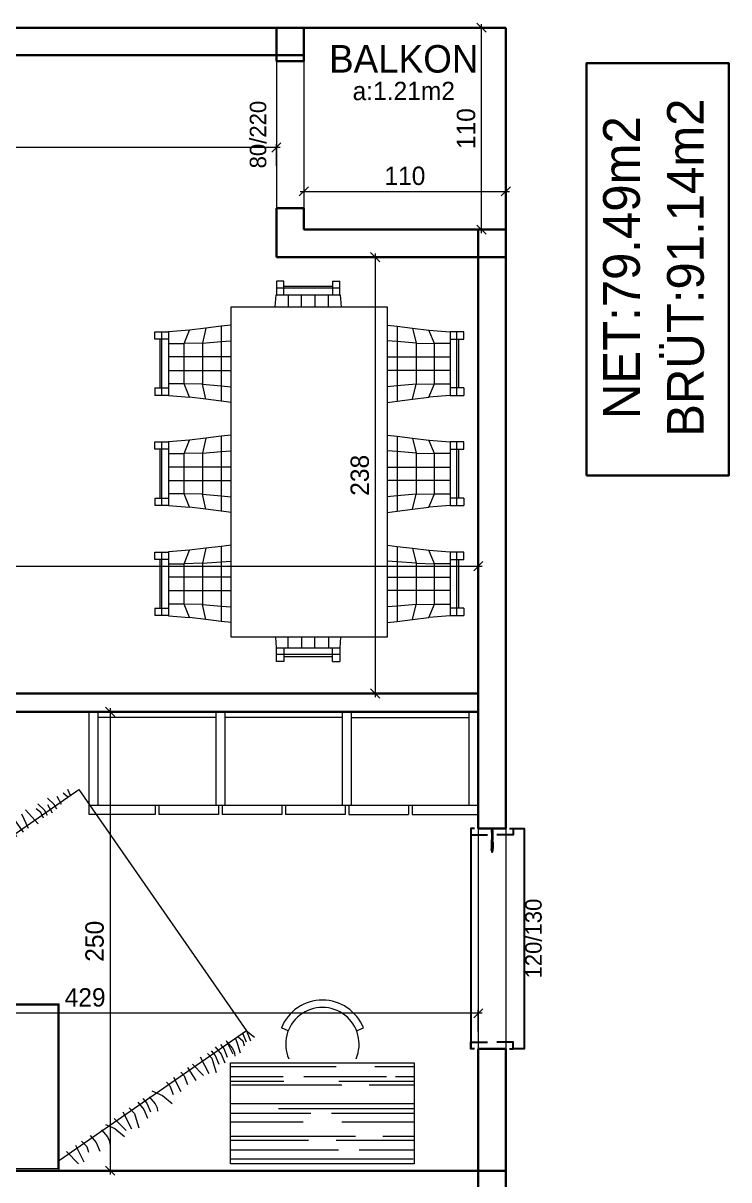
# Model space of a CAD drawing. Header units: centimetres. Extents: x 562865 to 1310255, y -148070 to 32737.
# Drawn here: x 622634 to 623019, y 24535 to 25166 of the extents above; entities that cross this region are included whole.
import ezdxf
from ezdxf.enums import TextEntityAlignment as Align

# ---------------------------------------------------------------- set-up
doc = ezdxf.new("R2010")
doc.units = ezdxf.units.CM
doc.header["$LTSCALE"] = 2.5
doc.layers.get('0').update_dxf_attribs({"color": 86})
for name, color, linetype in [('alan', 7, 'Continuous'), ('kapi-yazi', 7, 'Continuous'), ('mahal', 7, 'Continuous'), ('penc-yazi', 7, 'Continuous'), ('pencere', 7, 'Continuous')]:
    doc.layers.add(name, color=color, linetype=linetype)
for name, color, linetype, lineweight in [('DUVAR', 4, 'Continuous', 30), ('duvar-kesim', 7, 'Continuous', 0), ('GÖRÜNÜŞLER', 96, 'Continuous', 25), ('iç ölçü', 106, 'Continuous', 18)]:
    doc.layers.add(name, color=color, linetype=linetype, lineweight=lineweight)
doc.styles.add('PINAR', font='comic.ttf')
doc.dimstyles.new('TEMİZ ÖLÇÜ', dxfattribs={"dimtxt": 10, "dimasz": 5, "dimexe": 1.8, "dimexo": 0.625, "dimgap": 3, "dimtad": 1, "dimdec": 0, "dimrnd": 0.5, "dimzin": 1, "dimdsep": 46, "dimtxsty": 'PINAR', "dimblk": 'OBLIQUE', "dimcen": 0.9, "dimdle": 2, "dimclrd": 256, "dimclre": 256, "dimclrt": 7, "dimadec": 0, "dimazin": 0, "dimtfac": 1, "dimtdec": 0, "dimtofl": 0, "dimtmove": 2, "dimatfit": 2, "dimfxl": 10, "dimfxlon": 1, "dimlwd": -1, "dimlwe": -1, "dimarcsym": 0})

# ---------------------------------------------------------------- blocks, each defined once
blk = doc.blocks.new('_Oblique')
at = {"color": 0, "linetype": 'ByBlock', "lineweight": -2}
blk.add_line((-0.5, -0.5), (0.5, 0.5), dxfattribs=at)
blk = doc.blocks.new('*D1461')
at = {"layer": 'Defpoints', "color": 0}
for p in [(622283.78, 25090.93), (622882.1, 24974.6), (622882.1, 24869.89)]:
    blk.add_point(p, dxfattribs=at)
at = {"layer": 'iç ölçü'}
for p, q in [((622283.78, 24879.89), (622283.78, 24868.09)), ((622882.1, 24879.89), (622882.1, 24868.09)), ((622281.78, 24869.89), (622884.1, 24869.89))]:
    blk.add_line(p, q, dxfattribs=at)
at = {"layer": 'iç ölçü', "linetype": 'ByBlock', "xscale": 5, "yscale": 5, "zscale": 5, "rotation": 180}
blk.add_blockref('_Oblique', (622283.78, 24869.89), dxfattribs=at)
at = {"layer": 'iç ölçü', "linetype": 'ByBlock', "xscale": 5, "yscale": 5, "zscale": 5}
blk.add_blockref('_Oblique', (622882.1, 24869.89), dxfattribs=at)
at = {"layer": 'iç ölçü', "color": 7, "insert": (622582.94, 24878.44), "char_height": 10, "attachment_point": 5, "style": 'PINAR'}
blk.add_mtext('599', dxfattribs=at)
blk = doc.blocks.new('*D1462')
at = {"layer": 'Defpoints', "color": 0}
for p in [(622283.78, 25097.91), (622283.78, 25090.93), (622772.1, 25085.11)]:
    blk.add_point(p, dxfattribs=at)
at = {"layer": 'iç ölçü'}
for p, q in [((622774.1, 25097.91), (622281.78, 25097.91)), ((622283.78, 25091.56), (622283.78, 25099.71)), ((622772.1, 25087.91), (622772.1, 25099.71))]:
    blk.add_line(p, q, dxfattribs=at)
at = {"layer": 'iç ölçü', "linetype": 'ByBlock', "xscale": 5, "yscale": 5, "zscale": 5, "rotation": 180}
blk.add_blockref('_Oblique', (622283.78, 25097.91), dxfattribs=at)
at = {"layer": 'iç ölçü', "linetype": 'ByBlock', "xscale": 5, "yscale": 5, "zscale": 5}
blk.add_blockref('_Oblique', (622772.1, 25097.91), dxfattribs=at)
at = {"layer": 'iç ölçü', "color": 7, "insert": (622527.94, 25106.51), "char_height": 10, "attachment_point": 5, "style": 'PINAR'}
blk.add_mtext('489', dxfattribs=at)
blk = doc.blocks.new('*D1463')
at = {"layer": 'Defpoints', "color": 0}
for p in [(622834.6, 25038.21), (622825.95, 24800.49), (622834.6, 24800.49)]:
    blk.add_point(p, dxfattribs=at)
at = {"layer": 'iç ölçü'}
for p, q in [((622825.95, 25040.21), (622825.95, 24798.49)), ((622833.98, 25038.21), (622824.15, 25038.21)), ((622833.98, 24800.49), (622824.15, 24800.49))]:
    blk.add_line(p, q, dxfattribs=at)
at = {"layer": 'iç ölçü', "linetype": 'ByBlock', "xscale": 5, "yscale": 5, "zscale": 5}
for p, rotation in [((622825.95, 25038.21), 90), ((622825.95, 24800.49), 270)]:
    blk.add_blockref('_Oblique', p, dxfattribs=dict(at, rotation=rotation))
at = {"layer": 'iç ölçü', "color": 7, "insert": (622817.57, 24919.35), "char_height": 10, "attachment_point": 5, "rotation": 90, "style": 'PINAR'}
blk.add_mtext('238', dxfattribs=at)
blk = doc.blocks.new('*D1464')
at = {"layer": 'Defpoints', "color": 0}
for p in [(622646.68, 24790.49), (622646.68, 24540.49), (622681.6, 24540.49)]:
    blk.add_point(p, dxfattribs=at)
at = {"layer": 'iç ölçü'}
for p, q in [((622671.6, 24790.49), (622683.4, 24790.49)), ((622681.6, 24792.49), (622681.6, 24538.49)), ((622671.6, 24540.49), (622683.4, 24540.49))]:
    blk.add_line(p, q, dxfattribs=at)
at = {"layer": 'iç ölçü', "linetype": 'ByBlock', "xscale": 5, "yscale": 5, "zscale": 5}
for p, rotation in [((622681.6, 24790.49), 90), ((622681.6, 24540.49), 270)]:
    blk.add_blockref('_Oblique', p, dxfattribs=dict(at, rotation=rotation))
at = {"layer": 'iç ölçü', "color": 7, "insert": (622673.13, 24665.49), "char_height": 10, "attachment_point": 5, "rotation": 90, "style": 'PINAR'}
blk.add_mtext('250', dxfattribs=at)
blk = doc.blocks.new('*D1465')
at = {"layer": 'Defpoints', "color": 0}
for p in [(622453.78, 24642.54), (622453.78, 24626.25), (622882.1, 24504)]:
    blk.add_point(p, dxfattribs=at)
at = {"layer": 'iç ölçü'}
for p, q in [((622453.78, 24636.25), (622453.78, 24624.45)), ((622884.1, 24626.25), (622451.78, 24626.25)), ((622882.1, 24616.25), (622882.1, 24628.05))]:
    blk.add_line(p, q, dxfattribs=at)
at = {"layer": 'iç ölçü', "linetype": 'ByBlock', "xscale": 5, "yscale": 5, "zscale": 5, "rotation": 180}
blk.add_blockref('_Oblique', (622453.78, 24626.25), dxfattribs=at)
at = {"layer": 'iç ölçü', "linetype": 'ByBlock', "xscale": 5, "yscale": 5, "zscale": 5}
blk.add_blockref('_Oblique', (622882.1, 24626.25), dxfattribs=at)
at = {"layer": 'iç ölçü', "color": 7, "insert": (622667.94, 24634.85), "char_height": 10, "attachment_point": 5, "style": 'PINAR'}
blk.add_mtext('429', dxfattribs=at)
blk = doc.blocks.new('*D1472')
at = {"layer": 'Defpoints', "color": 0}
for p in [(622787.1, 25108.21), (622897.1, 25108.21), (622897.1, 25074.05)]:
    blk.add_point(p, dxfattribs=at)
at = {"layer": 'iç ölçü'}
for p, q in [((622787.1, 25084.05), (622787.1, 25072.25)), ((622897.1, 25084.05), (622897.1, 25072.25)), ((622785.1, 25074.05), (622899.1, 25074.05))]:
    blk.add_line(p, q, dxfattribs=at)
at = {"layer": 'iç ölçü', "linetype": 'ByBlock', "xscale": 5, "yscale": 5, "zscale": 5, "rotation": 180}
blk.add_blockref('_Oblique', (622787.1, 25074.05), dxfattribs=at)
at = {"layer": 'iç ölçü', "linetype": 'ByBlock', "xscale": 5, "yscale": 5, "zscale": 5}
blk.add_blockref('_Oblique', (622897.1, 25074.05), dxfattribs=at)
at = {"layer": 'iç ölçü', "color": 7, "insert": (622842.1, 25082.46), "char_height": 10, "attachment_point": 5, "style": 'PINAR'}
blk.add_mtext('110', dxfattribs=at)
blk = doc.blocks.new('*D1473')
at = {"layer": 'Defpoints', "color": 0}
for p in [(622883.85, 25163.21), (622890.06, 25163.21), (622890.06, 25053.21)]:
    blk.add_point(p, dxfattribs=at)
at = {"layer": 'iç ölçü'}
for p, q in [((622883.85, 25051.21), (622883.85, 25165.21)), ((622889.43, 25163.21), (622882.05, 25163.21)), ((622889.43, 25053.21), (622882.05, 25053.21))]:
    blk.add_line(p, q, dxfattribs=at)
at = {"layer": 'iç ölçü', "linetype": 'ByBlock', "xscale": 5, "yscale": 5, "zscale": 5}
for p, rotation in [((622883.85, 25163.21), 90), ((622883.85, 25053.21), 270)]:
    blk.add_blockref('_Oblique', p, dxfattribs=dict(at, rotation=rotation))
at = {"layer": 'iç ölçü', "color": 7, "insert": (622875.45, 25108.21), "char_height": 10, "attachment_point": 5, "rotation": 90, "style": 'PINAR'}
blk.add_mtext('110', dxfattribs=at)
blk = doc.blocks.new('Yatak-1b')
for p, q in [((-41.84, 200), (-41.84, 162)), ((-3.84, 200), (-41.84, 200)), ((-41.34, 199.5), (-41.34, 162.5)), ((-4.34, 199.5), (-41.34, 199.5)), ((-4.34, 162.5), (-4.34, 199.5)), ((-3.84, 162), (-3.84, 200)), ((91, 200), (0, 200)), ((0, 200), (0, 0)), ((91, 135.49), (91, 200)), ((-3.84, 162), (-41.84, 162)), ((-41.34, 162.5), (-4.34, 162.5)), ((91, 135.49), (91, 0)), ((91, 0), (0, 0))]:
    blk.add_line(p, q)
at = {"color": 33}
for p, q in [((-30.61, 192.93), (-30.61, 200)), ((-38.77, 190.26), (-38.52, 192.73)), ((-38.77, 162), (-38.77, 190.26)), ((-32.82, 181.86), (-30.61, 192.93)), ((-18.26, 190.4), (-18.88, 190.01)), ((-17.64, 190.01), (-18.26, 190.4)), ((-32.82, 162), (-32.82, 181.86)), ((-25.94, 178.05), (-26.6, 162)), ((-11.02, 178.05), (-10.96, 162)), ((-18.88, 166.12), (-18.26, 165.73)), ((-18.26, 165.73), (-17.64, 166.12)), ((0, 160.94), (75.67, 111.85)), ((0, 160.94), (91, 134.01)), ((75.67, 111.85), (89.99, 133.93))]:
    blk.add_line(p, q, dxfattribs=at)
at = {"color": 8}
for p, q in [((0.6, 160.76), (0.6, 0)), ((89.99, 0), (89.99, 133.93)), ((-49.19, 83.08), (-56.71, 89.9)), ((-47.74, 85.17), (-56.13, 89.18)), ((-47.07, 89.15), (-50.79, 90.94)), ((-59.17, 81.3), (-62.11, 85.23)), ((-51.11, 80.31), (-58.63, 87.13)), ((-61.26, 74.95), (-64.74, 78.69)), ((-57.12, 78.8), (-59.17, 81.3)), ((-53.41, 77.01), (-57.12, 78.8)), ((-63.33, 72.44), (-67.89, 74.95)), ((-61.55, 67.53), (-65.89, 69.88)), ((-65.78, 59.22), (-74.17, 63.22)), ((-62.52, 63.9), (-68.03, 64.28)), ((-69.04, 54.26), (-76.67, 61.18)), ((-65.81, 55.34), (-68.75, 59.28)), ((-79.3, 48.99), (-82.78, 52.74)), ((-75.16, 52.84), (-77.21, 55.35)), ((-71.45, 51.06), (-75.16, 52.84)), ((-85.76, 45.75), (-86.51, 47.37)), ((-83.93, 43.92), (-85.76, 45.75)), ((-79.54, 45.15), (-83.02, 48.9)), ((-76.66, 43.57), (-79.54, 45.15)), ((-74.74, 46.49), (-79.3, 48.99)), ((-86.12, 35.9), (-92.56, 38.14)), ((-86.07, 38.32), (-92.51, 40.57)), ((-79.85, 37.9), (-86.07, 38.32)), ((-79.59, 41.57), (-83.93, 43.92)), ((-88.24, 26.9), (-94.75, 32.8)), ((-87.99, 32.08), (-91.46, 35.83)), ((-85.56, 30.75), (-87.99, 32.08)), ((-95.29, 26.97), (-98.24, 30.9)), ((-93.4, 24.29), (-96.88, 28.04)), ((-95.4, 16.61), (-103.17, 20.32)), ((-93.5, 19.33), (-100.38, 24.33)), ((-90.98, 22.96), (-93.4, 24.29)), ((-98.05, 11.36), (-105.67, 18.28)), ((-108.44, 2.66), (-111.92, 6.4)), ((-105.41, 7.93), (-108.89, 11.68)), ((-104.17, 9.94), (-106.21, 12.44)), ((-102.53, 6.35), (-105.41, 7.93)), ((-101.07, 8.45), (-104.17, 9.94)), ((-108.59, -1.33), (-112.93, 1.02)), ((-106.02, 1.32), (-108.44, 2.66)), ((-103.74, 3.58), (-108.3, 6.09)), ((89.99, 0.6), (0, 0.6)), ((-113.47, -6.12), (-116.77, -4.82)), ((-112.66, -4.63), (-114.7, -2.13)), ((80.54, -4), (87.22, -10.46)), ((74.87, -12.16), (77.84, -15.01)), ((77.17, -8.85), (86.18, -13.52)), ((71.74, -16.83), (75.67, -20.23)), ((77.84, -15.01), (80.9, -16.06)), ((68.82, -23.09), (72.54, -26.34)), ((75.67, -20.23), (80.4, -22.19)), ((62.51, -29.95), (69.18, -36.42)), ((65.76, -25.26), (68.03, -30.3)), ((68.03, -30.3), (72.38, -35.55)), ((72.54, -26.34), (74.88, -27.42)), ((74.88, -27.42), (76.67, -27.55)), ((59, -34.74), (68.14, -39.47)), ((53.7, -42.79), (57.63, -46.19)), ((56.83, -38.11), (59.8, -40.97)), ((59.8, -40.97), (62.86, -42.01)), ((62.86, -42.01), (67.57, -43.4)), ((50.78, -49.05), (54.5, -52.29)), ((51.63, -45.6), (54.12, -47.75)), ((54.12, -47.75), (58.84, -49.71)), ((57.63, -46.19), (62.36, -48.14)), ((47.43, -50.57), (49.99, -56.25)), ((49.99, -56.25), (54.34, -61.5)), ((54.5, -52.29), (56.84, -53.37)), ((56.84, -53.37), (58.63, -53.51)), ((40.04, -62.27), (47.84, -66.31)), ((42.72, -58.41), (44.81, -60.22)), ((44.81, -60.22), (49.53, -62.18)), ((37.31, -66.2), (39.4, -68.01)), ((39.4, -68.01), (44.12, -69.97)), ((32.89, -72.56), (39.08, -78.55)), ((34.78, -69.84), (41.86, -74.54)), ((27.22, -80.72), (29.7, -83.1)), ((28.89, -76.87), (38.03, -81.61)), ((22.27, -87.84), (24.36, -89.65)), ((23.59, -84.92), (27.53, -88.32)), ((25.76, -82.82), (28.25, -84.97)), ((28.25, -84.97), (32.97, -86.93)), ((29.7, -83.1), (32.75, -84.15)), ((32.75, -84.15), (37.47, -85.53)), ((20.13, -90.91), (27.33, -94.64)), ((20.67, -91.18), (24.39, -94.43)), ((24.36, -89.65), (29.08, -91.61)), ((24.39, -94.43), (26.74, -95.51)), ((27.53, -88.32), (32.25, -90.28)), ((16.04, -99.92), (20.76, -101.87)), ((17.89, -97.42), (20.25, -100.06)), ((19, -96.14), (22.05, -97.19)), ((20.25, -100.06), (22.93, -100.82)), ((22.05, -97.19), (26.77, -98.57)), ((22.93, -100.82), (23.01, -100.87)), ((26.74, -95.51), (28.52, -95.64)), ((14.74, -101.98), (20.3, -104.23)), ((14.74, -101.98), (18.18, -106.4))]:
    blk.add_line(p, q, dxfattribs=at)
at = {"color": 33}
blk.add_lwpolyline([(0.6, 58.91), (-45.85, 91.2), (-116.64, -10.66), (14.74, -101.98), (85.53, -0.12), (84.49, 0.6)], dxfattribs=at)
for centre, radius, start, end in [((-23.6, 191.24), 15, 154.00852, 174.28557), ((56.8, 185.92), 82.34, 170.15442, 174.01793), ((-94.18, 185.92), 82.75, 5.98206, 9.79577), ((131.89, 178.05), 157.84, 174.01794, 180), ((-5.93, 184.2), 14.19, 155.8434, 169.47569), ((-30.59, 184.2), 14.19, 10.52432, 24.15659), ((-169.27, 178.05), 158.25, 0, 5.98207), ((-66.67, 177.87), 82.89, 349.57411, 10.42589), ((42.35, 412.24), 221.09, 262.85499, 277.14501), ((205.69, 177.87), 136.67, 173.69908, 186.30092), ((45.83, 178.06), 66.38, 175.59963, 180), ((13.83, 180.53), 34.29, 169.47569, 175.59966), ((-50.35, 180.53), 34.29, 4.40038, 10.52429), ((-82.35, 178.06), 66.38, 0, 4.40034), ((45.83, 178.06), 66.38, 180, 184.40034), ((-82.35, 178.06), 66.38, 355.59963, 0), ((13.83, 175.6), 34.29, 184.40038, 190.52429), ((-50.35, 175.6), 34.29, 349.4757, 355.59966), ((-5.93, 171.93), 14.19, 190.5243, 204.1566), ((-30.59, 171.93), 14.19, 335.8434, 349.47569), ((42.35, -94.99), 259.31, 83.91241, 96.08759)]:
    blk.add_arc(centre, radius, start, end, dxfattribs=at)
blk = doc.blocks.new('A$C355D1F9A')
for p, q in [((0, 0), (0, 212)), ((56, 212), (0, 212)), ((51, 212), (51, 0)), ((56, 176), (56, 212)), ((51, 207), (0, 207)), ((3, 143), (3, 207)), ((51, 176), (56, 176)), ((51, 174), (56, 174)), ((56, 141.5), (56, 174)), ((51, 143), (0, 143)), ((51, 141.5), (56, 141.5)), ((51, 139.5), (56, 139.5)), ((56, 139.5), (56, 107)), ((51, 138), (0, 138)), ((3, 138), (3, 74)), ((51, 107), (56, 107)), ((51, 105), (56, 105)), ((56, 105), (56, 72.5)), ((0, 74), (51, 74)), ((51, 72.5), (56, 72.5)), ((51, 70.5), (56, 70.5)), ((56, 70.5), (56, 38)), ((0, 69), (51, 69)), ((3, 69), (3, 5)), ((51, 38), (56, 38)), ((51, 36), (56, 36)), ((56, 36), (56, 0)), ((51, 5), (0, 5)), ((56, 0), (0, 0))]:
    blk.add_line(p, q)
blk = doc.blocks.new('Table-4')
at = {"color": 33}
for p, q in [((-18.61, 72.46), (-22.33, 73.93)), ((18.61, 72.46), (22.33, 73.93)), ((-50, 0), (-50, 55)), ((-50, 55), (50, 55)), ((50, 55), (50, 0)), ((50, 0), (-50, 0))]:
    blk.add_line(p, q, dxfattribs=at)
at = {"color": 8}
for p, q in [((-50, 52.95), (7.5, 52.95)), ((28.5, 52.95), (50, 52.95)), ((-50, 47.4), (-21.3, 47.4)), ((-50, 45), (-21, 45)), ((-10.05, 47.4), (34.95, 47.4)), ((9, 45), (50, 45)), ((39.9, 47.4), (50, 47.4)), ((-49.5, 42.9), (10.5, 42.9)), ((25.5, 42.9), (50, 42.9)), ((-50, 32.85), (50, 32.85)), ((-50, 27.45), (-6.3, 27.45)), ((-24, 30), (50, 30)), ((4.95, 27.45), (49.95, 27.45)), ((-50, 22.8), (-10.5, 22.8)), ((10.5, 22.8), (50, 22.8)), ((-50, 15), (18, 15)), ((-50, 12.75), (-7.5, 12.75)), ((7.5, 12.75), (50, 12.75)), ((33, 15), (50, 15)), ((-50, 7.5), (8.7, 7.5)), ((19.95, 7.5), (50, 7.5)), ((-50, 2.7), (49.5, 2.7))]:
    blk.add_line(p, q, dxfattribs=at)
at = {"color": 33}
blk.add_arc((0, 65.13), 24, 21.5068, 158.4932, dxfattribs=at)
at = {"color": 0}
blk.add_arc((0, 65.13), 20, 336.31075, 203.68925, dxfattribs=at)
blk = doc.blocks.new('fm-win2')
at = {"color": 8, "linetype": 'Continuous'}
for p, q in [((11, 1.4), (11, 0.2)), ((11, 1.4), (54.3, 1.4)), ((11, 0.2), (54.3, 0.2)), ((12, 1.4), (12, 0.2)), ((12.8, 3), (52.5, 3)), ((53.3, 1.4), (53.3, 0.2)), ((54.3, 1.4), (54.3, 0.2)), ((63.9, 0.3), (63.9, -0.9)), ((63.9, 0.3), (103.2, 0.3)), ((64.9, 0.3), (64.9, -0.9)), ((102.2, 0.3), (102.2, -0.9)), ((103.2, 0.3), (103.2, -0.9)), ((12.9, -1.9), (52.3, -1.9)), ((63.9, -0.9), (103.2, -0.9)), ((65.4, -3.3), (101.6, -3.3))]:
    blk.add_line(p, q, dxfattribs=at)
at = {"linetype": 'Continuous'}
for points in [[(7, -1.8), (0, -1.8), (0, 1.8), (7, 1.8)], [(7.5, -1.7), (7.5, -0.1), (7.2, -0.1), (7.2, 0.2), (7.5, 0.2), (7.5, 0.7), (7.2, 0.7), (7.2, 1), (7.5, 1), (7.5, 2), (6.2, 2), (6.2, 2.7), (5.6, 2.7), (5.5, 2), (5.2, 2), (5.4, 3), (12.5, 3), (12.7, 2), (12.4, 2), (12.3, 2.7), (11.7, 2.7), (11.7, 2), (10.5, 2), (10.5, 1), (10.8, 1), (10.8, 0.7), (10.5, 0.7), (10.5, 0.2), (10.8, 0.2), (10.8, -0.1), (10.5, -0.1), (10.5, -1.7), (10.8, -1.7), (10.8, -2), (7.2, -2), (7.2, -1.7)], [(58, 2), (59.2, 2), (59.2, 2.7), (59.8, 2.7), (59.9, 2), (60.2, 2), (60, 3), (52.8, 3), (52.6, 2), (52.9, 2), (53, 2.7), (53.5, 2.7), (53.5, 2), (54.7, 2), (54.7, 1), (54.4, 1), (54.4, 0.7), (54.7, 0.7), (54.7, 0.2), (54.4, 0.2), (54.4, -0.1), (54.7, -0.1), (54.7, -1.7), (54.4, -1.7), (54.4, -2), (58.3, -2), (58.3, -1.7), (58, -1.7), (58, -0.1), (58.3, -0.1), (58.3, 0.2), (58, 0.2), (58, 0.7), (58.3, 0.7), (58.3, 1), (58, 1)], [(63.1, -1.2), (63.1, 0.9), (63.9, 0.9), (63.9, 1.6), (64.4, 1.6), (64.5, 0.9), (64.9, 0.9), (64.7, 1.9), (59.8, 1.9), (59.8, 1.6), (59.9, 1.6), (59.9, 0.8), (59.1, 0.8), (59.1, -0.2), (60.1, -0.2), (60.1, -1.8), (59.1, -1.8), (59.1, -2.3), (57.5, -2.3), (57.5, -3.5), (63.4, -3.5), (63.4, -3.2), (63.1, -3.2), (63.1, -1.4), (63.4, -1.4), (63.4, -1.2)], [(104, -1.4), (103.7, -1.4), (103.7, -1.2), (104, -1.2), (104, 0.9), (103.1, 0.9), (103.1, 1.6), (102.6, 1.6), (102.5, 0.9), (102.2, 0.9), (102.4, 1.9), (107.3, 1.9), (107.3, 1.6), (107.2, 1.6), (107.2, 0.8), (108, 0.8), (108, -0.2), (107, -0.2), (107, -1.8), (108, -1.8), (108, -2.3), (109.5, -2.3), (109.5, -3.5), (103.7, -3.5), (103.7, -3.2), (104, -3.2)], [(109, 0.7), (108.7, 0.7), (108.7, 1), (109, 1), (109, 2), (107.8, 2), (107.8, 2.7), (107.2, 2.7), (107.1, 2), (106.8, 2), (107, 3), (114.4, 3), (114.6, 2), (114.2, 2), (114.1, 2.7), (113.6, 2.7), (113.6, 2), (112.3, 2), (112.3, 1), (112.6, 1), (112.6, 0.7), (112.3, 0.7), (112.3, 0.2), (112.6, 0.2), (112.6, -0.1), (112.3, -0.1), (112.3, -1.7), (112.6, -1.7), (112.6, -2), (108.7, -2), (108.7, -1.7), (109, -1.7), (109, -0.1), (108.7, -0.1), (108.7, 0.2), (109, 0.2)], [(113, -1.8), (120, -1.8), (120, 1.8), (113, 1.8)]]:
    blk.add_lwpolyline(points, close=True, dxfattribs=at)
at = {"color": 8, "linetype": 'Continuous'}
blk.add_lwpolyline([(63.4, 1.9), (65.2, 3.7), (101.8, 3.7), (103.6, 1.9)], dxfattribs=at)
for points in [[(10.9, -1.4), (10.9, -1.9), (12.6, -1.9), (12.6, -0.5), (12.3, -0.5), (12.3, -1), (11.8, -1), (11.8, -0.5), (11.5, -0.5), (11.5, -1.1), (10.7, -1.1), (10.7, -0.5), (10.6, -0.5), (10.6, -1.4)], [(54.3, -1.4), (54.3, -1.9), (52.6, -1.9), (52.6, -0.5), (52.9, -0.5), (52.9, -1), (53.4, -1), (53.4, -0.5), (53.7, -0.5), (53.7, -1.1), (54.5, -1.1), (54.5, -0.5), (54.6, -0.5), (54.6, -1.4)], [(63.2, -2.4), (63.5, -2.4), (63.5, -3.3), (65.2, -3.3), (65.2, -1.6), (64.9, -1.6), (64.9, -2.1), (64.4, -2.1), (64.4, -1.6), (64.1, -1.6), (64.1, -2.1), (63.3, -2.1), (63.3, -1.6), (63.2, -1.6)], [(103.9, -2.4), (103.6, -2.4), (103.6, -3.3), (101.9, -3.3), (101.9, -1.6), (102.2, -1.6), (102.2, -2.1), (102.7, -2.1), (102.7, -1.6), (103, -1.6), (103, -2.1), (103.8, -2.1), (103.8, -1.6), (103.9, -1.6)]]:
    blk.add_lwpolyline(points, close=True, dxfattribs=at)
blk = doc.blocks.new('A$C29BB3DDB')
at = {"color": 33}
for p, q in [((66.2, 207.23), (66.2, 199.8)), ((70.21, 207.23), (66.2, 207.23)), ((100.78, 203.42), (66.2, 203.42)), ((70.21, 199.8), (70.21, 207.23)), ((70.21, 204.47), (96.77, 204.47)), ((96.77, 207.23), (96.77, 199.8)), ((96.77, 207.23), (100.78, 207.23)), ((100.78, 199.8), (100.78, 207.23)), ((66.13, 199.8), (100.91, 199.8)), ((0, 179.59), (7.43, 179.59)), ((0, 175.58), (0, 179.59)), ((3.81, 145.01), (3.81, 179.59)), ((7.43, 179.66), (7.43, 144.88)), ((160.8, 179.66), (160.8, 144.88)), ((168.23, 179.59), (160.8, 179.59)), ((164.41, 145.01), (164.41, 179.59)), ((168.23, 175.58), (168.23, 179.59)), ((7.43, 175.58), (0, 175.58)), ((2.76, 175.58), (2.76, 149.02)), ((160.8, 175.58), (168.23, 175.58)), ((165.46, 175.58), (165.46, 149.02)), ((0, 149.02), (7.43, 149.02)), ((0, 149.02), (0, 145.01)), ((7.43, 145.01), (0, 145.01)), ((168.23, 149.02), (160.8, 149.02)), ((160.8, 145.01), (168.23, 145.01)), ((168.23, 149.02), (168.23, 145.01)), ((0, 119.64), (7.43, 119.64)), ((0, 115.63), (0, 119.64)), ((7.43, 115.63), (0, 115.63)), ((2.76, 115.63), (2.76, 89.07)), ((3.81, 85.06), (3.81, 119.64)), ((7.43, 119.7), (7.43, 84.93)), ((160.8, 119.7), (160.8, 84.93)), ((168.23, 119.64), (160.8, 119.64)), ((160.8, 115.63), (168.23, 115.63)), ((164.41, 85.06), (164.41, 119.64)), ((165.46, 115.63), (165.46, 89.07)), ((168.23, 115.63), (168.23, 119.64)), ((0, 89.07), (7.43, 89.07)), ((0, 89.07), (0, 85.06)), ((168.23, 89.07), (160.8, 89.07)), ((168.23, 89.07), (168.23, 85.06)), ((7.43, 85.06), (0, 85.06)), ((160.8, 85.06), (168.23, 85.06)), ((0, 59.62), (7.43, 59.62)), ((0, 55.61), (0, 59.62)), ((3.81, 25.04), (3.81, 59.62)), ((7.43, 59.68), (7.43, 24.91)), ((160.8, 59.68), (160.8, 24.91)), ((168.23, 59.62), (160.8, 59.62)), ((164.41, 25.04), (164.41, 59.62)), ((168.23, 55.61), (168.23, 59.62)), ((7.43, 55.61), (0, 55.61)), ((2.76, 55.61), (2.76, 29.05)), ((160.8, 55.61), (168.23, 55.61)), ((165.46, 55.61), (165.46, 29.05)), ((0, 29.05), (7.43, 29.05)), ((0, 29.05), (0, 25.04)), ((168.23, 29.05), (160.8, 29.05)), ((168.23, 29.05), (168.23, 25.04)), ((7.43, 25.04), (0, 25.04)), ((160.8, 25.04), (168.23, 25.04)), ((66.13, 7.43), (100.91, 7.43)), ((66.2, 0), (66.2, 7.43)), ((70.21, 7.43), (70.21, 0)), ((96.77, 0), (96.77, 7.43)), ((100.78, 7.43), (100.78, 0)), ((100.78, 3.81), (66.2, 3.81)), ((70.21, 2.76), (96.77, 2.76)), ((70.21, 0), (66.2, 0)), ((96.77, 0), (100.78, 0))]:
    blk.add_line(p, q, dxfattribs=at)
for p, q in [((65.6, 193.2), (66.13, 199.8)), ((72.58, 199.8), (72.58, 193.2)), ((79.87, 193.2), (79.87, 199.8)), ((87.17, 199.8), (87.17, 193.2)), ((94.53, 193.2), (94.53, 199.8)), ((100.91, 199.8), (101.44, 193.2)), ((41.61, 13.21), (41.61, 193.2)), ((41.61, 193.2), (126.61, 193.2)), ((126.61, 193.2), (126.61, 13.21)), ((41.61, 183.27), (36.16, 182.68)), ((126.61, 183.27), (132.07, 182.68)), ((18.93, 180.58), (7.43, 179.66)), ((15.97, 173.21), (18.93, 180.58)), ((27.81, 181.63), (18.93, 180.58)), ((27.81, 181.63), (25.97, 173.48)), ((36.16, 182.68), (27.81, 181.63)), ((36.16, 182.68), (36.16, 141.79)), ((132.07, 182.68), (132.07, 141.79)), ((132.07, 182.68), (140.42, 181.63)), ((140.42, 181.63), (142.26, 173.48)), ((140.42, 181.63), (149.29, 180.58)), ((152.25, 173.21), (149.29, 180.58)), ((149.29, 180.58), (160.8, 179.66)), ((7.43, 173.21), (15.97, 173.21)), ((25.97, 173.48), (15.97, 173.21)), ((15.97, 151.26), (15.97, 173.21)), ((25.97, 173.48), (36.16, 174.33)), ((25.97, 173.48), (25.97, 151.06)), ((36.16, 174.33), (41.61, 174.73)), ((132.07, 174.33), (126.61, 174.73)), ((142.26, 173.48), (132.07, 174.33)), ((142.26, 173.48), (152.25, 173.21)), ((142.26, 173.48), (142.26, 151.06)), ((152.25, 151.26), (152.25, 173.21)), ((160.8, 173.21), (152.25, 173.21)), ((41.61, 165.92), (7.43, 165.92)), ((126.61, 165.92), (160.8, 165.92)), ((7.43, 158.62), (41.61, 158.62)), ((160.8, 158.62), (126.61, 158.62)), ((15.97, 151.26), (7.43, 151.26)), ((25.97, 151.06), (15.97, 151.26)), ((18.93, 143.96), (15.97, 151.26)), ((142.26, 151.06), (152.25, 151.26)), ((149.29, 143.96), (152.25, 151.26)), ((152.25, 151.26), (160.8, 151.26)), ((27.81, 142.91), (25.97, 151.06)), ((25.97, 151.06), (36.16, 150.21)), ((36.16, 150.21), (41.61, 149.68)), ((132.07, 150.21), (126.61, 149.68)), ((142.26, 151.06), (132.07, 150.21)), ((140.42, 142.91), (142.26, 151.06)), ((7.43, 144.88), (18.93, 143.96)), ((27.81, 142.91), (18.93, 143.96)), ((36.16, 141.79), (27.81, 142.91)), ((41.68, 141.13), (36.16, 141.79)), ((126.55, 141.13), (132.07, 141.79)), ((132.07, 141.79), (140.42, 142.91)), ((140.42, 142.91), (149.29, 143.96)), ((160.8, 144.88), (149.29, 143.96)), ((18.93, 120.62), (7.43, 119.7)), ((15.97, 113.26), (18.93, 120.62)), ((27.81, 121.68), (18.93, 120.62)), ((27.81, 121.68), (25.97, 113.52)), ((36.16, 122.73), (27.81, 121.68)), ((41.61, 123.32), (36.16, 122.73)), ((36.16, 122.73), (36.16, 81.84)), ((126.61, 123.32), (132.07, 122.73)), ((132.07, 122.73), (132.07, 81.84)), ((132.07, 122.73), (140.42, 121.68)), ((140.42, 121.68), (149.29, 120.62)), ((140.42, 121.68), (142.26, 113.52)), ((152.25, 113.26), (149.29, 120.62)), ((149.29, 120.62), (160.8, 119.7)), ((25.97, 113.52), (15.97, 113.26)), ((25.97, 113.52), (36.16, 114.38)), ((25.97, 113.52), (25.97, 91.11)), ((36.16, 114.38), (41.61, 114.77)), ((132.07, 114.38), (126.61, 114.77)), ((142.26, 113.52), (132.07, 114.38)), ((142.26, 113.52), (152.25, 113.26)), ((142.26, 113.52), (142.26, 91.11)), ((7.43, 113.26), (15.97, 113.26)), ((15.97, 91.3), (15.97, 113.26)), ((152.25, 91.3), (152.25, 113.26)), ((160.8, 113.26), (152.25, 113.26)), ((41.61, 105.96), (7.43, 105.96)), ((126.61, 105.96), (160.8, 105.96)), ((7.43, 98.67), (41.61, 98.67)), ((160.8, 98.67), (126.61, 98.67)), ((15.97, 91.3), (7.43, 91.3)), ((25.97, 91.11), (15.97, 91.3)), ((18.93, 84.01), (15.97, 91.3)), ((27.81, 82.96), (25.97, 91.11)), ((25.97, 91.11), (36.16, 90.25)), ((36.16, 90.25), (41.61, 89.73)), ((132.07, 90.25), (126.61, 89.73)), ((142.26, 91.11), (132.07, 90.25)), ((140.42, 82.96), (142.26, 91.11)), ((142.26, 91.11), (152.25, 91.3)), ((149.29, 84.01), (152.25, 91.3)), ((152.25, 91.3), (160.8, 91.3)), ((7.43, 84.93), (18.93, 84.01)), ((27.81, 82.96), (18.93, 84.01)), ((36.16, 81.84), (27.81, 82.96)), ((132.07, 81.84), (140.42, 82.96)), ((140.42, 82.96), (149.29, 84.01)), ((160.8, 84.93), (149.29, 84.01)), ((41.68, 81.18), (36.16, 81.84)), ((126.55, 81.18), (132.07, 81.84)), ((41.61, 63.3), (36.16, 62.71)), ((126.61, 63.3), (132.07, 62.71)), ((18.93, 60.6), (7.43, 59.68)), ((15.97, 53.24), (18.93, 60.6)), ((27.81, 61.66), (18.93, 60.6)), ((27.81, 61.66), (25.97, 53.5)), ((36.16, 62.71), (27.81, 61.66)), ((36.16, 62.71), (36.16, 21.82)), ((132.07, 62.71), (132.07, 21.82)), ((132.07, 62.71), (140.42, 61.66)), ((140.42, 61.66), (149.29, 60.6)), ((140.42, 61.66), (142.26, 53.5)), ((149.29, 60.6), (160.8, 59.68)), ((152.25, 53.24), (149.29, 60.6)), ((7.43, 53.24), (15.97, 53.24)), ((25.97, 53.5), (15.97, 53.24)), ((15.97, 31.29), (15.97, 53.24)), ((25.97, 53.5), (36.16, 54.36)), ((25.97, 53.5), (25.97, 31.09)), ((36.16, 54.36), (41.61, 54.75)), ((132.07, 54.36), (126.61, 54.75)), ((142.26, 53.5), (132.07, 54.36)), ((142.26, 53.5), (142.26, 31.09)), ((142.26, 53.5), (152.25, 53.24)), ((152.25, 31.29), (152.25, 53.24)), ((160.8, 53.24), (152.25, 53.24)), ((41.61, 45.94), (7.43, 45.94)), ((126.61, 45.94), (160.8, 45.94)), ((7.43, 38.65), (41.61, 38.65)), ((160.8, 38.65), (126.61, 38.65)), ((15.97, 31.29), (7.43, 31.29)), ((25.97, 31.09), (15.97, 31.29)), ((18.93, 23.99), (15.97, 31.29)), ((25.97, 31.09), (36.16, 30.23)), ((27.81, 22.94), (25.97, 31.09)), ((36.16, 30.23), (41.61, 29.71)), ((132.07, 30.23), (126.61, 29.71)), ((142.26, 31.09), (132.07, 30.23)), ((140.42, 22.94), (142.26, 31.09)), ((142.26, 31.09), (152.25, 31.29)), ((149.29, 23.99), (152.25, 31.29)), ((152.25, 31.29), (160.8, 31.29)), ((7.43, 24.91), (18.93, 23.99)), ((27.81, 22.94), (18.93, 23.99)), ((36.16, 21.82), (27.81, 22.94)), ((41.68, 21.16), (36.16, 21.82)), ((126.55, 21.16), (132.07, 21.82)), ((132.07, 21.82), (140.42, 22.94)), ((140.42, 22.94), (149.29, 23.99)), ((160.8, 24.91), (149.29, 23.99)), ((126.61, 13.21), (41.61, 13.21)), ((65.67, 13.21), (66.13, 7.43)), ((72.58, 7.43), (72.58, 13.21)), ((79.87, 13.21), (79.87, 7.43)), ((87.17, 7.43), (87.17, 13.21)), ((94.53, 13.21), (94.53, 7.43)), ((100.91, 7.43), (101.37, 13.21))]:
    blk.add_line(p, q)

msp = doc.modelspace()

# ---------------------------------------------------------------- linework, layer by layer
at = {"layer": 'DUVAR'}
for p, q in [((622173.46, 25163.21), (622897.1, 25163.21)), ((622772.1, 25144.98), (622772.1, 25163.21)), ((622787.1, 25144.98), (622787.1, 25163.21)), ((622897.1, 25163.21), (622897.1, 24726.95)), ((622173.46, 25148.21), (622787.1, 25148.21)), ((622787.1, 25144.98), (622772.1, 25144.98)), ((622772.1, 25038.21), (622772.1, 25064.98)), ((622787.1, 25064.98), (622772.1, 25064.98)), ((622787.1, 25053.21), (622787.1, 25064.98)), ((622787.1, 25053.21), (622897.1, 25053.21)), ((622882.1, 25053.21), (622882.1, 24726.95)), ((622772.1, 25038.21), (622897.1, 25038.21)), ((622384.88, 24800.49), (622882.1, 24800.49)), ((622384.88, 24790.49), (622882.1, 24790.49)), ((622882.1, 24726.95), (622897.1, 24726.95)), ((622882.1, 24606.95), (622882.1, 24530.49)), ((622882.1, 24606.95), (622897.1, 24606.95)), ((622897.1, 24606.95), (622897.1, 24285.49)), ((622430.64, 24540.49), (622897.1, 24540.49))]:
    msp.add_line(p, q, dxfattribs=at)
at = {"layer": 'duvar-kesim'}
for p, q in [((622772.1, 25144.98), (622772.1, 25064.98)), ((622787.1, 25144.98), (622787.1, 25064.98)), ((622882.1, 24726.95), (622882.1, 24606.95)), ((622897.1, 24726.95), (622897.1, 24606.95))]:
    msp.add_line(p, q, dxfattribs=at)
at = {"layer": 'GÖRÜNÜŞLER', "lineweight": 30}
msp.add_lwpolyline([(622940.98, 24919.31), (622940.98, 25143.89), (623018.55, 25143.89), (623018.55, 24919.31)], close=True, dxfattribs=at)
at = {"layer": 'iç ölçü'}
msp.add_lwpolyline([(621976.78, 25163.21), (622897.1, 25163.21), (622897.1, 24285.49), (622281.78, 24285.49), (622281.78, 23945.49)], dxfattribs=at)
at = {"layer": 'pencere'}
for points in [[(622880.1, 24726.95), (622878.1, 24726.95), (622878.1, 24723.45), (622887.1, 24723.45)], [(622878.1, 24726.95), (622878.1, 24606.95)], [(622899.1, 24726.95), (622901.1, 24726.95), (622901.1, 24723.45), (622892.1, 24723.45)], [(622901.1, 24726.95), (622907.1, 24726.95), (622907.1, 24606.95), (622901.1, 24606.95)], [(622880.1, 24606.95), (622878.1, 24606.95), (622878.1, 24610.45), (622887.1, 24610.45)], [(622899.1, 24606.95), (622901.1, 24606.95), (622901.1, 24610.45), (622892.1, 24610.45)]]:
    msp.add_lwpolyline(points, dxfattribs=at)

# ---------------------------------------------------------------- block references
at = {"layer": 'iç ölçü'}
for name, p in [('A$C29BB3DDB', (622705.9, 24817.91)), ('Table-4', (622797.17, 24544.32))]:
    msp.add_blockref(name, p, dxfattribs=at)
at = {"layer": 'iç ölçü', "rotation": 270}
msp.add_blockref('A$C355D1F9A', (622670.1, 24790.49), dxfattribs=at)
at = {"layer": 'iç ölçü', "xscale": -1, "rotation": 90}
msp.add_blockref('Yatak-1b', (622653.78, 24631.49), dxfattribs=at)
at = {"layer": 'pencere', "xscale": 0.09833333333335759, "yscale": 0.1000000000003638, "zscale": 0.0983333333333333, "rotation": 270}
msp.add_blockref('fm-win2', (622889.6, 24725.95), dxfattribs=at)

# ---------------------------------------------------------------- texts
at = {"layer": 'alan', "style": 'PINAR'}
msp.add_text('a:1.21m2', height=10, dxfattribs=at).set_placement((622841.49, 25123.76), align=Align.CENTER)
at = {"layer": 'alan', "lineweight": 90, "style": 'PINAR'}
for s, p in [('BRÜT:91.14m2', (623004.91, 25032.47)), ('NET:79.49m2', (622970.07, 25032.47))]:
    msp.add_text(s, height=20, rotation=90, dxfattribs=at).set_placement(p, align=Align.CENTER)
at = {"layer": 'kapi-yazi', "style": 'PINAR'}
msp.add_text('80/220', height=9, rotation=90, dxfattribs=at).set_placement((622762.1, 25104.98), align=Align.MIDDLE_CENTER)
at = {"layer": 'mahal', "style": 'PINAR'}
msp.add_text('BALKON', height=15, dxfattribs=at).set_placement((622841.49, 25138.76), align=Align.CENTER)
at = {"layer": 'penc-yazi', "style": 'PINAR'}
msp.add_text('120/130', height=9, rotation=90, dxfattribs=at).set_placement((622912.1, 24666.95), align=Align.MIDDLE_CENTER)

# ---------------------------------------------------------------- dimensions: what is measured, and where the dimension line sits
at = {"layer": 'iç ölçü'}
for base, p1, p2, picture, middle in [((622883.85, 25163.21), (622890.06, 25053.21), (622890.06, 25163.21), '*D1473', (622875.45, 25108.21)), ((622825.95, 24800.49), (622834.6, 25038.21), (622834.6, 24800.49), '*D1463', (622817.57, 24919.35)), ((622681.6, 24540.49), (622646.68, 24790.49), (622646.68, 24540.49), '*D1464', (622673.13, 24665.49))]:
    dim = msp.add_linear_dim(base=base, p1=p1, p2=p2, angle=90, dimstyle='TEMİZ ÖLÇÜ', override={"dimarcsym": 1}, dxfattribs=at)
    dim.commit()
    dim.dimension.update_dxf_attribs({"geometry": picture, "text_midpoint": middle})
for base, p1, p2, picture, middle in [((622283.78, 25097.91), (622772.1, 25085.11), (622283.78, 25090.93), '*D1462', (622527.94, 25106.51)), ((622897.1, 25074.05), (622787.1, 25108.21), (622897.1, 25108.21), '*D1472', (622842.1, 25082.46)), ((622882.1, 24869.89), (622283.78, 25090.93), (622882.1, 24974.6), '*D1461', (622582.94, 24878.44)), ((622453.78, 24626.25), (622882.1, 24504), (622453.78, 24642.54), '*D1465', (622667.94, 24634.85))]:
    dim = msp.add_linear_dim(base=base, p1=p1, p2=p2, dimstyle='TEMİZ ÖLÇÜ', override={"dimarcsym": 1}, dxfattribs=at)
    dim.commit()
    dim.dimension.update_dxf_attribs({"geometry": picture, "text_midpoint": middle})

doc.saveas('drawing.dxf')
